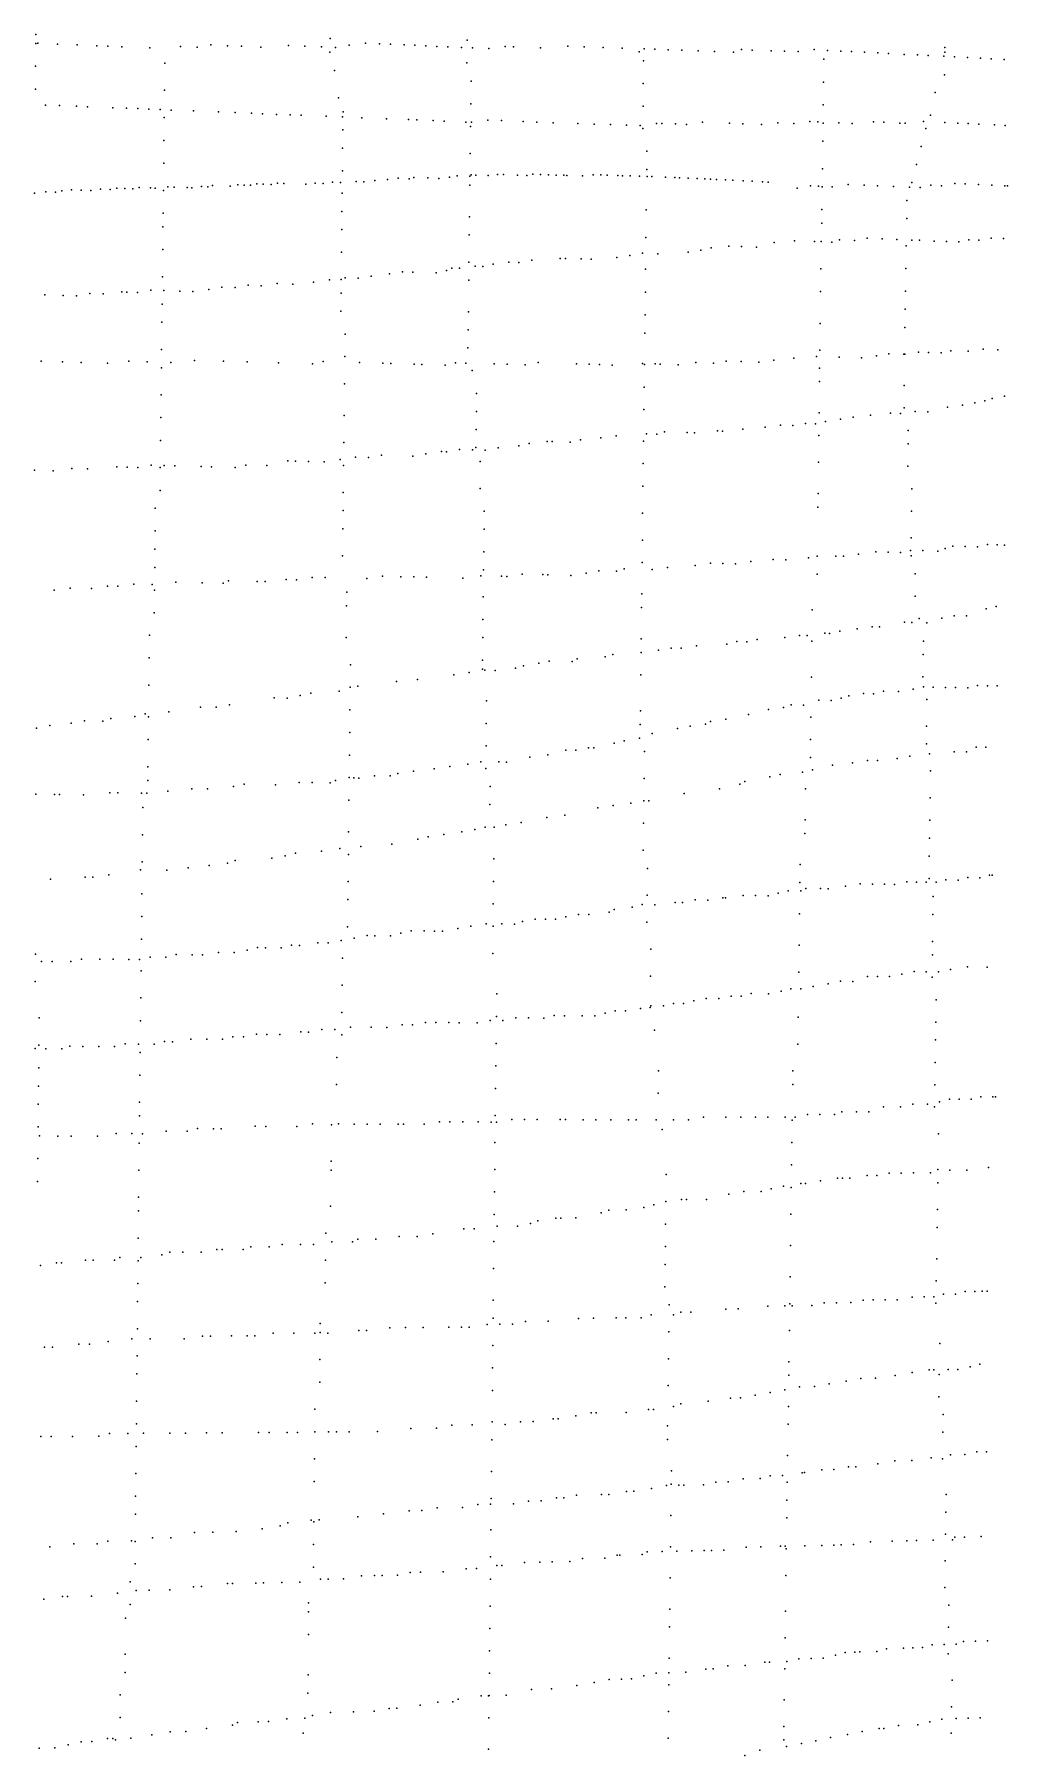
# Model space of a CAD drawing. Header units: metres. Extents: x 694845 to 695018, y 7627495 to 7627806.
# Drawn here: x 694932.9 to 695018.2, y 7627650.8 to 7627801.6 of the extents above; entities that cross this region are included whole.
import ezdxf

# ---------------------------------------------------------------- set-up
doc = ezdxf.new("R2010")
doc.units = ezdxf.units.M

msp = doc.modelspace()

# ---------------------------------------------------------------- linework, layer by layer
at = {"layer": 'Pontos'}
for p in [(694933.02, 7627801.64, 411), (694958.81, 7627801.27, 410), (694933.01, 7627800.84, 411), (694933.19, 7627800.86, 411), (694934.91, 7627800.79, 411), (694936.63, 7627800.72, 410), (694938.35, 7627800.65, 410), (694939.32, 7627800.6, 410), (694940.55, 7627800.55, 410), (694942.99, 7627800.45, 410), (694945.68, 7627800.58, 409), (694947.14, 7627800.52, 409), (694948.36, 7627800.71, 409), (694949.81, 7627800.65, 409), (694951.03, 7627800.6, 409), (694952.72, 7627800.52, 410), (694955.15, 7627800.66, 410), (694956.6, 7627800.6, 410), (694958.05, 7627800.54, 410), (694958.79, 7627800.08, 410), (694959.26, 7627800.49, 410), (694960.47, 7627800.68, 410), (694961.91, 7627800.86, 411), (694963.12, 7627800.81, 411), (694964.08, 7627800.77, 411), (694965.28, 7627800.72, 411), (694966.24, 7627800.68, 411), (694967.2, 7627800.63, 411), (694968.16, 7627800.59, 411), (694969.12, 7627800.55, 411), (694970.32, 7627800.5, 411), (694970.8, 7627801.12, 411), (694971.27, 7627800.46, 412), (694972.71, 7627800.4, 412), (694974.14, 7627800.58, 412), (694974.86, 7627800.55, 412), (694977.24, 7627800.45, 412), (694979.63, 7627800.6, 413), (694981.07, 7627800.55, 413), (694982.73, 7627800.49, 414), (694984.4, 7627800.43, 414), (694985.89, 7627800.11, 415), (694986.31, 7627800.37, 415), (694987.26, 7627800.33, 415), (694988.44, 7627800.29, 415), (694989.63, 7627800.25, 415), (694991.06, 7627800.2, 416), (694992.48, 7627800.15, 416), (694994.14, 7627800.09, 417), (694994.85, 7627800.31, 417), (694995.8, 7627800.27, 417), (694997.45, 7627800.21, 417), (694998.63, 7627800.17, 418), (694999.81, 7627800.13, 418), (695001.22, 7627800.3, 418), (695002.38, 7627800.24, 419), (695003.55, 7627800.18, 419), (695004.48, 7627800.13, 419), (695005.64, 7627800.07, 419), (695006.8, 7627800.01, 420), (695007.73, 7627799.97, 420), (695009.12, 7627799.89, 420), (695010.27, 7627799.84, 420), (695011.2, 7627799.79, 420), (695012.58, 7627799.72, 421), (695012.68, 7627800.49, 421), (695012.68, 7627800.09, 421), (694932.99, 7627798.84, 411), (694944.31, 7627799.13, 409), (694959.18, 7627798.47, 410), (694970.78, 7627799.14, 412), (694986.27, 7627799.31, 415), (695002.08, 7627799.47, 419), (695013.51, 7627799.67, 421), (695014.66, 7627799.61, 421), (695015.81, 7627799.55, 421), (695016.73, 7627799.5, 422), (695017.88, 7627799.44, 422), (694932.97, 7627796.84, 411), (694944.29, 7627796.74, 410), (694971.16, 7627797.54, 412), (694986.25, 7627797.33, 415), (695002.05, 7627797.46, 419), (695012.65, 7627798.09, 421), (694933.87, 7627795.45, 411), (694935.09, 7627795.4, 411), (694936.57, 7627795.34, 411), (694937.55, 7627795.3, 411), (694939.75, 7627795.21, 410), (694959.55, 7627796.07, 411), (694971.13, 7627795.55, 412), (694986.23, 7627795.35, 415), (695002.02, 7627795.46, 419), (695011.84, 7627796.54, 421), (694940.97, 7627795.16, 410), (694941.95, 7627795.13, 410), (694942.93, 7627795.09, 410), (694943.9, 7627795.05, 410), (694944.26, 7627794.35, 410), (694944.88, 7627795.01, 410), (694946.82, 7627794.93, 409), (694949.01, 7627794.84, 410), (694950.47, 7627794.78, 410), (694951.92, 7627794.72, 410), (694952.89, 7627794.68, 410), (694954.11, 7627794.63, 410), (694955.31, 7627794.59, 410), (694956.28, 7627794.55, 410), (694958.46, 7627794.46, 411), (694959.9, 7627794.4, 411), (694959.94, 7627794.86, 411), (694961.59, 7627794.33, 411), (694963.75, 7627794.24, 411), (694965.68, 7627794.17, 411), (694966.4, 7627794.14, 411), (694967.84, 7627794.08, 412), (694968.79, 7627794.04, 412), (694970.71, 7627793.96, 412), (694971.19, 7627793.94, 412), (694972.62, 7627794.13, 412), (694973.82, 7627794.08, 412), (694975.73, 7627794, 413), (694976.92, 7627793.95, 413), (694978.35, 7627793.9, 413), (694980.5, 7627793.83, 414), (694981.93, 7627793.78, 414), (694983.36, 7627793.74, 415), (694984.78, 7627793.69, 415), (694987.4, 7627793.84, 416), (694987.88, 7627793.83, 416), (694989.07, 7627793.79, 416), (694990.02, 7627793.75, 416), (694991.44, 7627793.95, 417), (694993.81, 7627793.87, 417), (694994.98, 7627793.81, 418), (694996.62, 7627793.73, 418), (694998.03, 7627793.9, 418), (694999.43, 7627793.84, 419), (695000.83, 7627794.01, 419), (695001.53, 7627793.98, 419), (695002, 7627793.86, 419), (695003.39, 7627793.89, 420), (695004.55, 7627793.83, 420), (695006.41, 7627793.98, 420), (695007.34, 7627793.94, 421), (695008.73, 7627793.87, 421), (695009.19, 7627793.85, 421), (695010.81, 7627794.01, 421), (695011.42, 7627794.57, 421), (695012.66, 7627793.92, 422), (695013.81, 7627793.86, 422), (695014.73, 7627793.82, 422), (695015.65, 7627793.77, 422), (695017.03, 7627793.71, 423), (694944.24, 7627792.35, 410), (694959.92, 7627793.27, 411), (694971.11, 7627793.57, 412), (694985.97, 7627793.65, 415), (694986.2, 7627793.38, 415), (695001.98, 7627792.27, 420), (695011.01, 7627793.39, 421), (695017.95, 7627793.66, 423), (694959.9, 7627791.68, 411), (694971.08, 7627791.19, 412), (694986.57, 7627791.39, 416), (695010.59, 7627791.82, 422), (694944.22, 7627790.36, 410), (694959.88, 7627789.69, 411), (694969.95, 7627789.24, 412), (694971.06, 7627789.21, 412), (694971.17, 7627789.33, 412), (694971.58, 7627789.31, 412), (694972.66, 7627789.27, 412), (694973.47, 7627789.37, 413), (694974.01, 7627789.35, 413), (694975.23, 7627789.3, 413), (694976.03, 7627789.27, 413), (694976.58, 7627789.39, 413), (694977.25, 7627789.36, 413), (694977.93, 7627789.34, 413), (694978.61, 7627789.31, 414), (694979.28, 7627789.29, 414), (694979.56, 7627789.28, 414), (694980.91, 7627789.23, 414), (694981.86, 7627789.34, 415), (694982.54, 7627789.32, 415), (694983.08, 7627789.3, 415), (694984.02, 7627789.27, 415), (694984.43, 7627789.25, 415), (694985.11, 7627789.23, 415), (694985.91, 7627789.2, 416), (694986.56, 7627789.81, 416), (694986.59, 7627789.18, 416), (694986.99, 7627789.17, 416), (695001.94, 7627789.87, 420), (695010.18, 7627790.24, 422), (694932.89, 7627787.73, 412), (694933.88, 7627787.84, 411), (694934.73, 7627787.8, 411), (694935.3, 7627787.92, 411), (694936.15, 7627788.03, 411), (694937, 7627788, 411), (694937.84, 7627787.97, 411), (694938.69, 7627788.08, 411), (694939.53, 7627788.04, 411), (694940.1, 7627788.17, 411), (694940.8, 7627788.14, 411), (694941.5, 7627788.11, 410), (694942.07, 7627788.23, 410), (694943.05, 7627788.19, 410), (694943.47, 7627788.17, 410), (694944.19, 7627787.97, 410), (694944.59, 7627788.27, 410), (694945.15, 7627788.25, 410), (694946.27, 7627788.21, 410), (694946.68, 7627788.19, 410), (694947.52, 7627788.3, 410), (694948.08, 7627788.28, 410), (694948.5, 7627788.4, 410), (694950.03, 7627788.34, 410), (694950.72, 7627788.46, 410), (694951.28, 7627788.43, 410), (694951.83, 7627788.41, 410), (694952.39, 7627788.53, 410), (694952.94, 7627788.51, 410), (694953.64, 7627788.48, 411), (694954.19, 7627788.6, 411), (694954.74, 7627788.58, 411), (694956.67, 7627788.5, 411), (694957.5, 7627788.61, 411), (694958.19, 7627788.58, 411), (694959.02, 7627788.69, 411), (694959.7, 7627788.66, 411), (694959.86, 7627787.71, 411), (694961.08, 7627788.75, 411), (694961.76, 7627788.72, 411), (694962.72, 7627788.83, 411), (694963.82, 7627788.92, 412), (694964.78, 7627789.03, 412), (694965.73, 7627788.99, 412), (694966.14, 7627789.11, 412), (694967.37, 7627789.06, 412), (694968.32, 7627789.02, 412), (694969.27, 7627789.12, 412), (694971.05, 7627788.42, 412), (694988.2, 7627789.13, 416), (694989.01, 7627789.1, 417), (694989.41, 7627789.08, 417), (694990.19, 7627789.04, 417), (694990.97, 7627789, 417), (694991.63, 7627788.97, 417), (694992.15, 7627788.94, 417), (694992.67, 7627788.92, 418), (694993.45, 7627788.88, 418), (694994.1, 7627788.85, 418), (694995, 7627788.8, 418), (694995.78, 7627788.77, 418), (694996.69, 7627788.72, 419), (694997.2, 7627788.7, 419), (694999.73, 7627788.17, 420), (695000.91, 7627788.37, 420), (695001.61, 7627788.34, 420), (695001.92, 7627788.27, 420), (695002.79, 7627788.29, 421), (695004.2, 7627788.47, 421), (695005.6, 7627788.42, 421), (695006.77, 7627788.37, 421), (695008.17, 7627788.31, 422), (695009.57, 7627788.25, 422), (695009.77, 7627788.67, 422), (695010.5, 7627788.21, 422), (695011.44, 7627788.41, 422), (695012.37, 7627788.37, 422), (695013.54, 7627788.57, 423), (695014.47, 7627788.53, 423), (695015.63, 7627788.48, 423), (695016.78, 7627788.43, 423), (695017.94, 7627788.38, 424), (695018.17, 7627788.37, 424), (694986.51, 7627786.25, 416), (695001.89, 7627786.28, 421), (695009.35, 7627787.09, 422), (694944.15, 7627784.78, 410), (694944.17, 7627785.98, 410), (694959.84, 7627786.12, 411), (694971.02, 7627785.65, 413), (695001.88, 7627785.08, 421), (695009.33, 7627785.5, 422), (694959.82, 7627784.53, 411), (694971, 7627784.06, 413), (694986.48, 7627783.85, 416), (694997.72, 7627783.4, 420), (694999.49, 7627783.56, 420), (695001.25, 7627783.49, 421), (695001.85, 7627783.48, 421), (695002.78, 7627783.43, 421), (695003.45, 7627783.63, 421), (695004.76, 7627783.58, 422), (695005.86, 7627783.77, 422), (695007.17, 7627783.71, 422), (695008.48, 7627783.66, 422), (695009.29, 7627783.11, 423), (695009.78, 7627783.61, 423), (695010.44, 7627783.59, 423), (695011.74, 7627783.53, 423), (695012.83, 7627783.49, 423), (695013.91, 7627783.45, 424), (695014.79, 7627783.64, 424), (695015.65, 7627783.61, 424), (695016.74, 7627783.79, 424), (695017.82, 7627783.75, 424), (694944.13, 7627782.79, 410), (694959.8, 7627782.54, 412), (694970.97, 7627781.69, 413), (694974.45, 7627781.69, 413), (694975.35, 7627781.66, 413), (694976.48, 7627781.85, 414), (694978.97, 7627782.01, 414), (694979.43, 7627782, 414), (694980.79, 7627781.96, 415), (694981.69, 7627781.93, 415), (694983.94, 7627782.09, 416), (694985.06, 7627782.27, 416), (694986.18, 7627782.46, 416), (694987.51, 7627782.41, 417), (694990.18, 7627782.54, 418), (694991.29, 7627782.73, 418), (694992.19, 7627782.92, 418), (694993.74, 7627783.09, 419), (694994.84, 7627783.05, 419), (694996.17, 7627783, 419), (694944.11, 7627780.4, 411), (694958.74, 7627780.12, 412), (694959.77, 7627780.16, 412), (694960.11, 7627780.31, 412), (694961.25, 7627780.27, 412), (694962.4, 7627780.46, 412), (694964, 7627780.64, 412), (694965.14, 7627780.84, 412), (694966.05, 7627780.81, 412), (694968.09, 7627780.74, 413), (694969, 7627780.94, 413), (694969.46, 7627781.16, 413), (694970.14, 7627781.14, 413), (694970.95, 7627780.1, 413), (694971.5, 7627781.32, 413), (694972.18, 7627781.3, 413), (694973.09, 7627781.5, 413), (694986.45, 7627781.05, 417), (695001.82, 7627781.09, 421), (695009.26, 7627781.12, 423), (694933.8, 7627778.81, 412), (694935.42, 7627778.76, 412), (694936.59, 7627778.72, 412), (694937.75, 7627778.92, 411), (694938.91, 7627778.89, 411), (694940.54, 7627779.07, 411), (694941, 7627779.05, 411), (694941.93, 7627779.02, 411), (694943.09, 7627779.22, 411), (694944.24, 7627779.18, 411), (694945.63, 7627779.14, 410), (694946.78, 7627779.11, 410), (694948.17, 7627779.29, 411), (694949.32, 7627779.49, 411), (694950.47, 7627779.45, 411), (694951.62, 7627779.65, 411), (694952.77, 7627779.61, 411), (694954.15, 7627779.8, 411), (694955.53, 7627779.76, 411), (694957.36, 7627779.93, 411), (694959.76, 7627778.97, 412), (694986.43, 7627779.04, 417), (695001.79, 7627779.1, 422), (695009.23, 7627779.14, 423), (694944.08, 7627778.01, 411), (694959.74, 7627777.38, 412), (694970.92, 7627777.33, 413), (695009.21, 7627777.55, 424), (694944.06, 7627776.41, 411), (694970.9, 7627775.75, 413), (694986.4, 7627777.05, 417), (695001.75, 7627776.31, 422), (695009.18, 7627775.96, 424), (694960.12, 7627775.38, 412), (694970.88, 7627774.16, 413), (694986.38, 7627775.46, 417), (694933.49, 7627772.99, 412), (694935.35, 7627772.93, 412), (694936.98, 7627772.89, 412), (694939.3, 7627772.82, 412), (694941.15, 7627773, 411), (694942.77, 7627772.95, 411), (694944.04, 7627774.02, 411), (694944.85, 7627772.89, 411), (694946.93, 7627773.06, 411), (694949.47, 7627772.99, 411), (694951.53, 7627772.93, 411), (694954.29, 7627772.85, 412), (694957.27, 7627772.76, 412), (694958.18, 7627772.97, 412), (694960.09, 7627773.4, 412), (694961.38, 7627772.88, 412), (694963.43, 7627772.82, 413), (694964.11, 7627772.8, 413), (694966.16, 7627772.74, 413), (694966.84, 7627772.72, 413), (694968.88, 7627772.66, 413), (694969.79, 7627772.86, 413), (694970.7, 7627772.83, 413), (694973.19, 7627772.76, 414), (694974.32, 7627772.73, 414), (694975.9, 7627772.68, 414), (694977.03, 7627772.88, 414), (694980.39, 7627772.77, 416), (694981.5, 7627772.73, 416), (694982.4, 7627772.7, 416), (694983.51, 7627772.66, 417), (694986.19, 7627772.8, 418), (694986.35, 7627772.7, 418), (694987.3, 7627772.76, 418), (694987.74, 7627772.75, 418), (694989.29, 7627772.69, 419), (694990.85, 7627772.87, 419), (694992.39, 7627772.82, 420), (694993.5, 7627773.01, 420), (694994.83, 7627772.96, 420), (694996.37, 7627772.91, 421), (694997.69, 7627773.09, 421), (694999.45, 7627773.26, 422), (695001.43, 7627773.42, 422), (695001.72, 7627773.96, 422), (695003.4, 7627773.35, 423), (695005.36, 7627773.28, 424), (695006.68, 7627773.47, 424), (695007.77, 7627773.65, 424), (695009.08, 7627773.61, 424), (695009.16, 7627773.61, 424), (695010.38, 7627773.79, 424), (695011.25, 7627773.76, 425), (695012.34, 7627773.72, 425), (695013.21, 7627773.92, 425), (695014.72, 7627773.87, 425), (695016.02, 7627774.05, 425), (695017.32, 7627774, 426), (694944.02, 7627772.43, 411), (694971.26, 7627772.17, 413), (695001.69, 7627771.21, 423), (695001.7, 7627772.38, 423), (694943.99, 7627770.04, 411), (694960.07, 7627771.01, 412), (694971.63, 7627770.17, 414), (694986.33, 7627770.73, 418), (695009.12, 7627770.87, 425), (695016.17, 7627769.53, 426), (695016.82, 7627769.74, 426), (695017.9, 7627769.93, 426), (694943.97, 7627768.05, 411), (694960.04, 7627768.24, 412), (694971.62, 7627768.59, 414), (694986.3, 7627768.76, 418), (695001.66, 7627768.46, 423), (695004.63, 7627768.1, 424), (695006.16, 7627768.28, 424), (695007.91, 7627768.45, 425), (695008.78, 7627768.42, 425), (695009.1, 7627768.91, 425), (695010.08, 7627768.6, 425), (695011.17, 7627768.57, 425), (695012.91, 7627768.96, 426), (695014.21, 7627769.15, 426), (695015.3, 7627769.34, 426), (694971.6, 7627767.01, 414), (694986.54, 7627766.62, 418), (694987.43, 7627766.59, 418), (694988.1, 7627766.8, 418), (694990.09, 7627766.74, 419), (694990.75, 7627766.72, 419), (694992.75, 7627766.88, 420), (694993.19, 7627766.87, 420), (694994.96, 7627767.04, 421), (694996.94, 7627767.21, 422), (694998.26, 7627767.39, 422), (694999.36, 7627767.36, 422), (695000.46, 7627767.55, 423), (695001.34, 7627767.52, 423), (695002.22, 7627767.72, 423), (695003.53, 7627767.91, 424), (695009.46, 7627766.93, 425), (694943.95, 7627766.06, 411), (694960.01, 7627765.86, 413), (694968.55, 7627765.07, 413), (694969, 7627765.06, 413), (694970.14, 7627765.26, 414), (694971.27, 7627765.23, 414), (694971.58, 7627765.42, 414), (694972.4, 7627765.2, 414), (694973.54, 7627765.4, 414), (694975.35, 7627765.58, 414), (694976.25, 7627765.79, 414), (694977.83, 7627765.97, 415), (694978.27, 7627765.96, 415), (694979.84, 7627765.91, 416), (694980.74, 7627766.11, 416), (694982.53, 7627766.29, 417), (694983.87, 7627766.47, 417), (694986.27, 7627766, 418), (695001.63, 7627766.49, 423), (695009.45, 7627765.75, 425), (694936.16, 7627763.59, 412), (694937.55, 7627763.56, 412), (694940.11, 7627763.73, 412), (694941.03, 7627763.7, 412), (694941.96, 7627763.68, 411), (694943.12, 7627763.88, 411), (694943.92, 7627763.67, 411), (694944.27, 7627763.85, 411), (694945.2, 7627763.83, 411), (694947.5, 7627763.77, 411), (694948.42, 7627763.75, 411), (694950.49, 7627763.69, 412), (694951.41, 7627763.9, 412), (694953.25, 7627763.85, 412), (694955.09, 7627764.27, 412), (694955.78, 7627764.25, 412), (694956.92, 7627764.22, 412), (694958.29, 7627764.19, 412), (694959.67, 7627764.38, 412), (694959.99, 7627763.87, 413), (694961.04, 7627764.58, 413), (694962.18, 7627764.55, 413), (694963.32, 7627764.75, 413), (694966.05, 7627764.68, 413), (694967.19, 7627764.88, 413), (694971.96, 7627764.22, 414), (694986.25, 7627764.02, 418), (695001.6, 7627764.14, 423), (695009.42, 7627763.8, 425), (694932.9, 7627763.44, 412), (694934.53, 7627763.4, 412), (694986.22, 7627762.05, 418), (694943.9, 7627761.68, 411), (694959.96, 7627761.49, 413), (694971.94, 7627761.85, 414), (695001.57, 7627761.39, 423), (695009.79, 7627761.82, 425), (694943.48, 7627760.11, 411), (694959.94, 7627759.91, 413), (694972.31, 7627759.85, 414), (694986.19, 7627759.69, 418), (695001.55, 7627760.21, 423), (695009.76, 7627759.86, 425), (694943.46, 7627758.12, 411), (694959.92, 7627758.32, 413), (694972.29, 7627758.27, 414), (695009.73, 7627757.51, 424), (694943.44, 7627756.52, 412), (694972.27, 7627756.3, 414), (694986.17, 7627757.32, 418), (695005.1, 7627756.09, 423), (695006.62, 7627756.28, 424), (695007.71, 7627756.25, 424), (695008.8, 7627756.22, 424), (695009.67, 7627756.42, 424), (695010.76, 7627756.4, 425), (695012.06, 7627756.36, 425), (695012.71, 7627756.57, 425), (695013.37, 7627756.78, 425), (695014.45, 7627756.75, 425), (695015.53, 7627756.72, 425), (695016.4, 7627756.92, 426), (695017.26, 7627756.9, 426), (695017.9, 7627756.88, 426), (694943.43, 7627754.93, 412), (694959.9, 7627755.94, 413), (694972.25, 7627754.71, 414), (694982.35, 7627754.63, 416), (694983.91, 7627754.59, 417), (694984.58, 7627754.8, 417), (694986.14, 7627755.35, 418), (694987.03, 7627754.74, 418), (694988.36, 7627754.93, 418), (694990.8, 7627755.1, 419), (694992.13, 7627755.29, 419), (694993.23, 7627755.26, 420), (694994.34, 7627755.24, 420), (694995.66, 7627755.43, 421), (694997.64, 7627755.61, 421), (694998.74, 7627755.58, 422), (695000.72, 7627755.75, 422), (695001.5, 7627755.9, 422), (695003.13, 7627755.92, 423), (695003.78, 7627755.9, 423), (695009.71, 7627755.95, 424), (694936.03, 7627753.12, 412), (694937.88, 7627753.08, 412), (694939.28, 7627753.29, 412), (694940.2, 7627753.27, 412), (694941.6, 7627753.47, 412), (694943.21, 7627753.43, 412), (694943.4, 7627752.94, 412), (694945.29, 7627753.62, 412), (694947.6, 7627753.57, 412), (694949.44, 7627753.53, 412), (694949.9, 7627753.75, 412), (694952.42, 7627753.7, 412), (694953.11, 7627753.68, 412), (694954.95, 7627753.87, 412), (694955.86, 7627753.85, 412), (694957.24, 7627754.05, 412), (694958.38, 7627754.03, 413), (694962.03, 7627753.95, 413), (694963.4, 7627754.15, 413), (694964.99, 7627754.11, 413), (694966.13, 7627754.09, 413), (694967.26, 7627754.06, 413), (694970.43, 7627753.99, 414), (694972.02, 7627754.19, 414), (694973.83, 7627754.15, 414), (694974.28, 7627754.14, 414), (694975.63, 7627754.33, 414), (694977.43, 7627754.29, 415), (694977.88, 7627754.28, 415), (694979.89, 7627754.23, 416), (694981.24, 7627754.43, 416), (695001.48, 7627754.33, 422), (695010.08, 7627754.36, 424), (694934.63, 7627752.92, 412), (694960.25, 7627751.57, 413), (694960.26, 7627752.76, 413), (694972.22, 7627752.34, 414), (694986.11, 7627752.6, 417), (695010.06, 7627752.41, 424), (695017.17, 7627751.51, 425), (694943.38, 7627750.95, 412), (694972.2, 7627750.36, 414), (694986.09, 7627751.41, 417), (695001.05, 7627751.2, 422), (695009.14, 7627750.12, 424), (695009.79, 7627750.11, 424), (695010.42, 7627750.44, 424), (695011.09, 7627750.07, 424), (695012.4, 7627750.49, 425), (695013.48, 7627750.69, 425), (695014.57, 7627750.67, 425), (695016.3, 7627751.3, 425), (694942.96, 7627748.98, 412), (694960.22, 7627748.79, 413), (694972.18, 7627748.78, 414), (694986.06, 7627748.66, 417), (694994.45, 7627748.42, 420), (694996.22, 7627748.61, 420), (694998.64, 7627748.78, 421), (694999.95, 7627748.97, 422), (695000.61, 7627748.96, 422), (695001.02, 7627748.46, 422), (695002.15, 7627749.15, 422), (695002.58, 7627749.14, 422), (695003.46, 7627749.35, 423), (695004.99, 7627749.54, 423), (695006.3, 7627749.73, 423), (695006.96, 7627749.72, 423), (695010.79, 7627748.46, 424), (694942.94, 7627746.99, 412), (694982.91, 7627747.08, 416), (694983.58, 7627747.29, 417), (694986.05, 7627747.48, 417), (694987.59, 7627747.66, 418), (694988.7, 7627747.86, 418), (694989.58, 7627747.84, 418), (694990.91, 7627748.04, 419), (694993.57, 7627748.21, 420), (694995.33, 7627748.4, 420), (695010.77, 7627747.29, 424), (694960.59, 7627746.4, 413), (694969.63, 7627745.51, 414), (694970.99, 7627745.72, 414), (694972.15, 7627746.02, 414), (694972.16, 7627746.81, 414), (694972.35, 7627745.92, 414), (694973.26, 7627745.9, 414), (694975.06, 7627746.1, 414), (694975.74, 7627746.31, 414), (694977.1, 7627746.52, 415), (694978, 7627746.72, 415), (694980.01, 7627746.68, 416), (694980.46, 7627746.9, 416), (694986.02, 7627745.51, 417), (694942.91, 7627744.6, 412), (694957.1, 7627743.91, 413), (694959.61, 7627744.09, 413), (694960.57, 7627744.42, 413), (694961.22, 7627744.52, 413), (694964.63, 7627744.92, 413), (694966.45, 7627745.11, 413), (695000.98, 7627745.32, 422), (695007.3, 7627744.07, 423), (695008.61, 7627744.04, 423), (695009.91, 7627744.24, 424), (695010.75, 7627745.33, 424), (695010.79, 7627744.45, 424), (695011.65, 7627744.43, 424), (695012.73, 7627744.41, 424), (695013.6, 7627744.39, 424), (695014.68, 7627744.37, 425), (695015.55, 7627744.58, 425), (695016.41, 7627744.56, 425), (695017.27, 7627744.54, 425), (694947.45, 7627742.69, 412), (694948.83, 7627742.67, 412), (694949.98, 7627742.88, 412), (694953.89, 7627743.5, 412), (694955.04, 7627743.48, 413), (694956.18, 7627743.69, 413), (694960.54, 7627742.44, 413), (694972.51, 7627743.24, 414), (694997.22, 7627742.46, 420), (694998.54, 7627742.66, 421), (694999.2, 7627742.88, 421), (695000.3, 7627742.85, 421), (695001.62, 7627743.28, 422), (695002.71, 7627743.26, 422), (695003.59, 7627743.47, 422), (695004.25, 7627743.68, 423), (695005.56, 7627743.88, 423), (695006.43, 7627743.86, 423), (695011.11, 7627743.36, 424), (694934.25, 7627741.07, 411), (694936.11, 7627741.27, 411), (694937.27, 7627741.48, 411), (694938.89, 7627741.45, 412), (694939.59, 7627741.67, 412), (694941.68, 7627741.87, 412), (694942.6, 7627742.08, 412), (694942.88, 7627741.82, 412), (694944.68, 7627742.28, 412), (694972.49, 7627741.26, 414), (694985.97, 7627741.17, 417), (694985.99, 7627742.36, 417), (694990.37, 7627741, 418), (694991.7, 7627741.2, 419), (694992.14, 7627741.42, 419), (694993.47, 7627741.63, 419), (694995.46, 7627742.04, 420), (695000.93, 7627741.79, 421), (695011.08, 7627741.02, 424), (694933.08, 7627740.85, 411), (694942.86, 7627739.83, 412), (694960.52, 7627740.46, 413), (694983.69, 7627739.53, 417), (694984.58, 7627739.74, 417), (694985.92, 7627739.95, 417), (694987.04, 7627740.38, 417), (694989.26, 7627740.8, 418), (695000.91, 7627739.83, 421), (695011.06, 7627739.45, 424), (694960.5, 7627738.48, 413), (694972.01, 7627737.9, 414), (694972.47, 7627739.29, 414), (694973.59, 7627737.88, 414), (694974.27, 7627737.87, 414), (694976.3, 7627738.29, 414), (694977.88, 7627738.49, 415), (694979.45, 7627738.92, 415), (694980.34, 7627738.91, 416), (694981.46, 7627739.11, 416), (694981.9, 7627739.11, 416), (694986.34, 7627738.8, 417), (695000.89, 7627738.26, 421), (695005.9, 7627738, 422), (695006.77, 7627737.99, 423), (695008.51, 7627738.18, 423), (695009.6, 7627738.39, 423), (695011.34, 7627738.58, 424), (695013.5, 7627738.77, 424), (695014.57, 7627738.75, 424), (695015.43, 7627739.18, 425), (695016.28, 7627739.16, 425), (694942.83, 7627737.44, 412), (694960.48, 7627736.5, 413), (694960.88, 7627736.47, 413), (694961.33, 7627736.46, 413), (694962.7, 7627736.67, 413), (694964.07, 7627736.65, 414), (694964.75, 7627736.87, 414), (694966.11, 7627737.08, 414), (694967.93, 7627737.28, 414), (694969.29, 7627737.49, 414), (694970.88, 7627737.69, 414), (694972.45, 7627737.31, 414), (694986.31, 7627736.44, 417), (694997.35, 7627736.57, 420), (694998.23, 7627736.78, 420), (695000.21, 7627736.97, 421), (695001.09, 7627737.18, 421), (695002.84, 7627737.6, 422), (695004.59, 7627737.8, 422), (695011.42, 7627737.09, 424), (694933.01, 7627735.04, 412), (694934.64, 7627735.02, 412), (694935.1, 7627735.01, 412), (694937.19, 7627734.98, 412), (694939.51, 7627735.18, 412), (694940.2, 7627735.17, 412), (694942.28, 7627735.14, 413), (694942.74, 7627735.13, 413), (694942.82, 7627736.25, 412), (694944.59, 7627735.33, 413), (694946.67, 7627735.53, 413), (694948.05, 7627735.51, 413), (694950.35, 7627735.71, 413), (694951.27, 7627735.93, 413), (694954.02, 7627735.88, 413), (694956.08, 7627736.08, 413), (694957.22, 7627736.07, 413), (694958.82, 7627736.04, 413), (694959.28, 7627736.26, 413), (694972.82, 7627735.72, 414), (694989.84, 7627735.1, 418), (694992.93, 7627735.51, 419), (694994.7, 7627735.93, 419), (694995.15, 7627736.15, 420), (695000.46, 7627735.53, 421), (694942.39, 7627733.88, 413), (694960.45, 7627734.52, 414), (694972.81, 7627734.14, 414), (694982.27, 7627733.85, 416), (694983.61, 7627734.06, 417), (694985.17, 7627734.26, 417), (694986.29, 7627734.47, 417), (694986.73, 7627734.47, 417), (695011.39, 7627734.73, 423), (694971.48, 7627731.95, 414), (694972.38, 7627732.17, 414), (694973.18, 7627732.15, 414), (694974.19, 7627732.37, 414), (694975.55, 7627732.58, 415), (694977.8, 7627733.01, 415), (694979.36, 7627733.21, 416), (694986.26, 7627732.5, 417), (695000.43, 7627732.79, 421), (695011.36, 7627732.76, 423), (694942.36, 7627731.49, 413), (694960.42, 7627731.75, 414), (694961.48, 7627730.48, 414), (694964.21, 7627730.68, 414), (694966.48, 7627731.1, 414), (694967.39, 7627731.32, 414), (694968.76, 7627731.53, 414), (694970.34, 7627731.74, 414), (695000.41, 7627731.61, 421), (695011.34, 7627731.19, 423), (694942.34, 7627729.11, 414), (694948.19, 7627728.81, 414), (694949.8, 7627729.02, 414), (694950.49, 7627729.24, 414), (694953.7, 7627729.43, 414), (694954.85, 7627729.65, 414), (694955.77, 7627729.87, 414), (694958.05, 7627730.07, 414), (694959.65, 7627730.28, 414), (694960.4, 7627729.77, 414), (694973.15, 7627729.39, 415), (694986.23, 7627730.14, 417), (694999.99, 7627728.88, 420), (695011.31, 7627729.62, 423), (694934.31, 7627727.59, 413), (694937.33, 7627727.79, 414), (694938.02, 7627727.78, 414), (694939.42, 7627727.99, 414), (694942.19, 7627728.42, 414), (694944.5, 7627728.39, 414), (694946.35, 7627728.6, 414), (694960.37, 7627727.39, 415), (694973.12, 7627727.41, 415), (694986.61, 7627728.55, 417), (694999.97, 7627727.31, 420), (695009.34, 7627727.36, 422), (695010.19, 7627727.35, 422), (695011.05, 7627727.34, 423), (695011.29, 7627727.65, 423), (695011.9, 7627727.33, 423), (695012.76, 7627727.54, 423), (695013.83, 7627727.53, 423), (695014.68, 7627727.74, 423), (695015.75, 7627727.73, 424), (695016.6, 7627727.94, 424), (695016.81, 7627727.94, 424), (694942.31, 7627726.33, 414), (694960.35, 7627725.81, 415), (694986.58, 7627726.19, 417), (694993.23, 7627725.97, 419), (694993.45, 7627725.97, 419), (694994.99, 7627726.18, 419), (694996.09, 7627726.17, 419), (694997.19, 7627726.15, 420), (694998.07, 7627726.37, 420), (694998.95, 7627726.59, 420), (695000.05, 7627726.57, 420), (695000.49, 7627726.79, 420), (695001.79, 7627726.78, 421), (695002.44, 7627726.77, 421), (695003.96, 7627726.98, 421), (695005.25, 7627727.19, 421), (695006.33, 7627727.17, 422), (695007.4, 7627727.16, 422), (695008.26, 7627727.15, 422), (695011.65, 7627726.07, 423), (694942.29, 7627724.34, 415), (694973.1, 7627725.44, 415), (694979.46, 7627724.31, 416), (694980.57, 7627724.52, 416), (694981.47, 7627724.51, 416), (694983.25, 7627724.72, 417), (694983.7, 7627724.95, 417), (694985.26, 7627725.16, 417), (694986.15, 7627725.37, 417), (694987.25, 7627725.36, 417), (694989.03, 7627725.57, 418), (694989.69, 7627725.56, 418), (694990.8, 7627725.78, 418), (694991.9, 7627725.76, 418), (694999.94, 7627724.57, 420), (695011.63, 7627724.5, 422), (694960.33, 7627723.43, 415), (694965.01, 7627722.86, 415), (694965.92, 7627723.08, 415), (694967.05, 7627723.07, 415), (694967.96, 7627723.06, 415), (694968.64, 7627723.05, 415), (694970, 7627723.27, 415), (694971.13, 7627723.48, 415), (694972.49, 7627723.7, 415), (694973.08, 7627723.47, 415), (694973.84, 7627723.68, 415), (694974.97, 7627723.67, 415), (694975.65, 7627723.89, 415), (694976.77, 7627724.11, 415), (694977.67, 7627724.1, 416), (694978.56, 7627724.09, 416), (694986.55, 7627723.83, 417), (694942.26, 7627722.35, 415), (694951.53, 7627721.39, 416), (694952.45, 7627721.61, 416), (694953.14, 7627721.6, 416), (694954.51, 7627721.59, 416), (694955.43, 7627721.81, 416), (694956.11, 7627721.8, 416), (694957.72, 7627722.02, 416), (694958.63, 7627722.01, 415), (694959.77, 7627722.23, 415), (694960.91, 7627722.44, 415), (694962.05, 7627722.66, 415), (694962.73, 7627722.65, 415), (694964.1, 7627722.64, 415), (694986.92, 7627721.46, 417), (694999.9, 7627721.81, 420), (695011.59, 7627722.14, 422), (694932.97, 7627721.02, 414), (694933.52, 7627720.4, 414), (694934.45, 7627720.39, 415), (694936.08, 7627720.38, 415), (694937.01, 7627720.6, 415), (694938.63, 7627720.59, 415), (694939.78, 7627720.58, 415), (694941.17, 7627720.56, 416), (694942.09, 7627720.55, 416), (694943.02, 7627720.78, 416), (694944.4, 7627720.76, 416), (694945.32, 7627720.99, 416), (694946.71, 7627720.97, 416), (694947.63, 7627720.96, 416), (694949.01, 7627721.18, 416), (694950.38, 7627721.17, 416), (694959.9, 7627720.67, 416), (694973.05, 7627721.1, 415), (695011.58, 7627720.97, 422), (695014.67, 7627719.91, 423), (695016.37, 7627719.9, 423), (694932.94, 7627718.63, 415), (694942.23, 7627719.57, 416), (694959.87, 7627718.3, 416), (694986.89, 7627719.1, 417), (694999.87, 7627719.44, 420), (695002.44, 7627718.43, 420), (695003.52, 7627718.65, 420), (695004.6, 7627718.64, 420), (695005.9, 7627719.08, 421), (695006.76, 7627719.07, 421), (695007.83, 7627719.07, 421), (695008.9, 7627719.28, 421), (695009.98, 7627719.5, 422), (695011.04, 7627719.49, 422), (695011.55, 7627719.01, 422), (695012.11, 7627719.48, 422), (695013.18, 7627719.7, 422), (694942.21, 7627717.19, 416), (694973.41, 7627717.54, 415), (694990.67, 7627716.93, 418), (694991.77, 7627717.15, 418), (694992.87, 7627717.14, 418), (694993.96, 7627717.36, 418), (694994.83, 7627717.35, 419), (694995.71, 7627717.57, 419), (694997.23, 7627717.56, 419), (694998.32, 7627717.78, 419), (694999.19, 7627718, 419), (695000.05, 7627718, 420), (695001.14, 7627718.21, 420), (695011.91, 7627717.03, 422), (694933.31, 7627715.44, 415), (694959.84, 7627715.93, 416), (694972.82, 7627715.23, 416), (694973.38, 7627715.57, 416), (694975.07, 7627715.44, 416), (694976.2, 7627715.44, 416), (694977.54, 7627715.43, 416), (694978.44, 7627715.65, 416), (694979.33, 7627715.64, 416), (694980.89, 7627715.63, 416), (694982, 7627715.62, 417), (694982.9, 7627715.85, 417), (694983.79, 7627716.07, 417), (694984.68, 7627716.06, 417), (694986.01, 7627716.28, 417), (694986.86, 7627716.35, 417), (694986.9, 7627716.5, 417), (694988.01, 7627716.49, 418), (694988.9, 7627716.71, 418), (694989.78, 7627716.71, 418), (694999.81, 7627715.51, 419), (694942.19, 7627715.2, 417), (694950.28, 7627713.79, 417), (694951.2, 7627713.78, 417), (694952.35, 7627714.01, 417), (694953.27, 7627714, 417), (694954.41, 7627713.99, 417), (694956.24, 7627714.21, 417), (694956.92, 7627714.2, 417), (694958.07, 7627714.43, 417), (694959.21, 7627714.42, 417), (694959.82, 7627713.95, 417), (694960.58, 7627714.64, 416), (694962.4, 7627714.62, 416), (694963.76, 7627714.61, 416), (694965.12, 7627714.83, 416), (694966.03, 7627714.83, 416), (694967.16, 7627715.05, 416), (694968.07, 7627715.04, 416), (694969.2, 7627715.03, 416), (694970.11, 7627715.02, 416), (694971.69, 7627715.01, 416), (694973.94, 7627715.22, 416), (694987.23, 7627714.37, 417), (695011.88, 7627715.07, 422), (694932.96, 7627712.75, 416), (694933.29, 7627713.05, 416), (694933.89, 7627712.74, 416), (694935.28, 7627712.74, 416), (694935.98, 7627712.96, 416), (694937.14, 7627712.95, 416), (694938.53, 7627712.95, 417), (694939.91, 7627712.94, 417), (694940.84, 7627713.16, 417), (694942, 7627713.15, 417), (694942.16, 7627712.42, 417), (694943.38, 7627713.14, 417), (694944.3, 7627713.37, 418), (694944.99, 7627713.36, 418), (694946.61, 7627713.58, 418), (694947.99, 7627713.58, 418), (694949.36, 7627713.57, 417), (694973.36, 7627713.2, 416), (694999.78, 7627713.15, 419), (695011.85, 7627713.51, 421), (694933.27, 7627711.06, 416), (694959.4, 7627711.98, 417), (694973.33, 7627711.23, 416), (694987.58, 7627710.81, 417), (694999.36, 7627710.8, 419), (695011.83, 7627711.55, 421), (694933.25, 7627709.47, 416), (694942.13, 7627710.44, 418), (694959.37, 7627709.61, 417), (694973.31, 7627709.25, 416), (694999.34, 7627709.62, 419), (695011.8, 7627709.59, 421), (694933.23, 7627707.88, 417), (694942.11, 7627708.06, 418), (694987.56, 7627708.84, 417), (695009.87, 7627707.87, 420), (695011.15, 7627707.87, 421), (695012.22, 7627708.09, 421), (695013.07, 7627708.32, 421), (695013.92, 7627708.32, 421), (695014.98, 7627708.32, 422), (695015.84, 7627708.54, 422), (695016.89, 7627708.54, 422), (695017.1, 7627708.54, 422), (694942.1, 7627706.87, 419), (694968.4, 7627706.34, 417), (694969.3, 7627706.34, 417), (694970.43, 7627706.33, 417), (694971.79, 7627706.33, 417), (694972.91, 7627706.32, 417), (694973.28, 7627706.89, 416), (694973.37, 7627706.32, 417), (694974.72, 7627706.54, 416), (694975.84, 7627706.54, 417), (694976.96, 7627706.53, 417), (694978.97, 7627706.53, 417), (694979.42, 7627706.53, 417), (694980.98, 7627706.52, 417), (694982.09, 7627706.52, 417), (694983.41, 7627706.52, 417), (694984.95, 7627706.52, 417), (694985.61, 7627706.52, 417), (694987.37, 7627706.52, 418), (694988.9, 7627706.52, 418), (694990.21, 7627706.52, 418), (694991.52, 7627706.75, 418), (694993.48, 7627706.75, 418), (694994.79, 7627706.75, 418), (694996.09, 7627706.75, 418), (694997.17, 7627706.75, 418), (694998.68, 7627706.75, 419), (694999.3, 7627706.48, 419), (694999.55, 7627706.75, 419), (695000.63, 7627706.98, 419), (695001.71, 7627706.98, 419), (695003, 7627706.98, 419), (695003.65, 7627707.2, 419), (695004.94, 7627707.2, 419), (695006.01, 7627707.2, 420), (695007.3, 7627707.65, 420), (695008.8, 7627707.65, 420), (695011.77, 7627707.64, 421), (694933.21, 7627705.89, 417), (694933.33, 7627705.1, 418), (694934.95, 7627705.09, 418), (694936.11, 7627705.09, 418), (694938.43, 7627705.08, 419), (694940.05, 7627705.3, 419), (694941.43, 7627705.3, 419), (694942.35, 7627705.29, 420), (694944.43, 7627705.52, 420), (694946.27, 7627705.51, 420), (694947.19, 7627705.74, 420), (694948.57, 7627705.73, 420), (694949.26, 7627705.73, 420), (694952.24, 7627705.95, 419), (694953.16, 7627705.94, 419), (694955.9, 7627705.93, 419), (694957.27, 7627706.16, 419), (694958.93, 7627706.06, 418), (694959.55, 7627706.15, 418), (694960.91, 7627706.14, 418), (694962.05, 7627706.14, 418), (694963.19, 7627706.13, 418), (694964.77, 7627706.13, 418), (694965.23, 7627706.12, 418), (694967.04, 7627706.12, 417), (694987.91, 7627705.67, 418), (695012.12, 7627705.28, 421), (694942.07, 7627704.48, 420), (694973.25, 7627704.52, 417), (694999.27, 7627704.52, 419), (694933.18, 7627703.11, 418), (694942.04, 7627702.1, 421), (694958.89, 7627702.1, 420), (694958.9, 7627702.89, 420), (694973.23, 7627702.16, 418), (694988.26, 7627701.72, 418), (694999.25, 7627702.56, 419), (695007.79, 7627701.85, 420), (695008.85, 7627701.85, 420), (695009.92, 7627701.86, 420), (695011.41, 7627701.86, 421), (695012.07, 7627702.15, 421), (695013.11, 7627702.09, 421), (695014.59, 7627702.09, 421), (695016.5, 7627702.32, 422), (694933.16, 7627701.12, 419), (694973.2, 7627700.19, 419), (694995.06, 7627700.23, 419), (694996.57, 7627700.24, 419), (694997.44, 7627700.47, 419), (694998.53, 7627700.7, 419), (694999.22, 7627700.59, 419), (695000.04, 7627700.93, 419), (695000.47, 7627700.93, 419), (695001.77, 7627701.16, 419), (695003.28, 7627701.39, 419), (695003.71, 7627701.39, 419), (695004.35, 7627701.39, 419), (695005.86, 7627701.62, 419), (695006.71, 7627701.62, 420), (695012.06, 7627700.98, 421), (694942.02, 7627699.72, 422), (694958.85, 7627698.94, 421), (694986.3, 7627698.84, 419), (694987.18, 7627699.07, 419), (694988.23, 7627699.36, 419), (694989.6, 7627699.53, 419), (694990.04, 7627699.54, 419), (694991.78, 7627699.54, 419), (694993.75, 7627700, 419), (694942.01, 7627698.53, 422), (694973.18, 7627698.21, 419), (694973.45, 7627697.19, 420), (694975.23, 7627697.2, 419), (694976.35, 7627697.43, 419), (694977.02, 7627697.66, 419), (694978.58, 7627697.9, 419), (694979.02, 7627697.9, 419), (694980.34, 7627697.91, 419), (694982.56, 7627698.37, 419), (694983.23, 7627698.6, 419), (694984.76, 7627698.61, 419), (694988.2, 7627697.38, 419), (694999.19, 7627698.24, 419), (695012.02, 7627698.64, 421), (694941.98, 7627696.14, 423), (694958.43, 7627696.57, 422), (694958.94, 7627695.83, 422), (694960.76, 7627695.83, 422), (694961.22, 7627696.06, 422), (694962.81, 7627696.06, 422), (694964.85, 7627696.29, 421), (694966.44, 7627696.29, 421), (694967.8, 7627696.51, 421), (694970.52, 7627696.97, 420), (694971.42, 7627696.97, 420), (694973.16, 7627695.84, 420), (695012, 7627697.07, 421), (694937.36, 7627694.22, 423), (694938.05, 7627694.22, 423), (694939.9, 7627694.22, 423), (694940.36, 7627694.45, 423), (694941.97, 7627694.16, 424), (694942.21, 7627694.45, 424), (694944.05, 7627694.68, 424), (694944.75, 7627694.91, 424), (694945.89, 7627694.91, 425), (694947.5, 7627694.91, 424), (694948.88, 7627695.14, 424), (694949.34, 7627695.14, 424), (694951.17, 7627695.14, 424), (694951.86, 7627695.37, 423), (694953.46, 7627695.37, 423), (694954.61, 7627695.6, 423), (694956.21, 7627695.6, 423), (694957.35, 7627695.6, 423), (694958.4, 7627694.2, 423), (694988.18, 7627695.41, 419), (694999.15, 7627695.49, 419), (695011.96, 7627694.34, 420), (694933.41, 7627693.76, 422), (694934.81, 7627693.99, 422), (694935.27, 7627693.99, 422), (694973.13, 7627693.47, 421), (694988.16, 7627693.84, 420), (694999.11, 7627692.75, 419), (694941.95, 7627692.17, 425), (694958.38, 7627692.22, 424), (694988.13, 7627691.87, 420), (695011.92, 7627692.39, 420), (695012.56, 7627691.23, 420), (695013.62, 7627691.24, 421), (695014.47, 7627691.47, 421), (695015.31, 7627691.48, 421), (695015.95, 7627691.49, 421), (695016.37, 7627691.49, 421), (694941.93, 7627690.58, 425), (694973.1, 7627690.7, 422), (694988.51, 7627690.29, 420), (694989.55, 7627689.66, 420), (694990.42, 7627689.67, 420), (694993.47, 7627689.92, 420), (694994.55, 7627689.94, 419), (694997.15, 7627690.19, 419), (694998.66, 7627690.2, 419), (694999.08, 7627690.39, 419), (694999.3, 7627690.21, 419), (695001.02, 7627690.23, 419), (695002.1, 7627690.46, 419), (695003.17, 7627690.47, 419), (695004.45, 7627690.49, 419), (695005.53, 7627690.72, 419), (695006.38, 7627690.73, 419), (695007.45, 7627690.74, 419), (695008.51, 7627690.75, 420), (695009.8, 7627690.98, 420), (695010.86, 7627690.99, 420), (695011.7, 7627691, 420), (695011.89, 7627690.44, 420), (694941.91, 7627688.2, 426), (694957.94, 7627688.67, 425), (694964.05, 7627688.29, 424), (694965.4, 7627688.3, 424), (694966.97, 7627688.31, 424), (694969.21, 7627688.33, 423), (694970.33, 7627688.34, 423), (694971, 7627688.34, 423), (694972.57, 7627688.58, 423), (694973.09, 7627689.12, 422), (694973.69, 7627688.59, 422), (694974.8, 7627688.6, 422), (694975.92, 7627688.83, 422), (694977.91, 7627688.86, 422), (694980.56, 7627689.11, 421), (694981.88, 7627689.13, 421), (694983.86, 7627689.15, 421), (694984.73, 7627689.16, 421), (694986.05, 7627689.17, 421), (694986.93, 7627689.41, 420), (694988.89, 7627689.43, 420), (694933.78, 7627686.6, 424), (694934.48, 7627686.6, 425), (694936.79, 7627686.84, 425), (694937.72, 7627686.84, 426), (694939.34, 7627687.08, 426), (694941.42, 7627687.31, 427), (694943.03, 7627687.32, 427), (694946.02, 7627687.33, 428), (694947.62, 7627687.56, 427), (694948.31, 7627687.56, 427), (694950.15, 7627687.57, 427), (694951.52, 7627687.57, 427), (694952.2, 7627687.57, 426), (694953.81, 7627687.81, 426), (694955.63, 7627687.81, 426), (694957.45, 7627687.82, 425), (694957.94, 7627687.87, 425), (694958.59, 7627687.82, 425), (694961.32, 7627688.06, 425), (694962, 7627688.06, 425), (694973.06, 7627686.74, 423), (694988.48, 7627687.93, 420), (694999.05, 7627688.04, 419), (695012.23, 7627686.92, 420), (694941.88, 7627685.82, 427), (694957.91, 7627685.5, 426), (694988.45, 7627685.57, 421), (694999.01, 7627685.3, 419), (695015.74, 7627685.1, 421), (694941.87, 7627684.24, 428), (694973.04, 7627684.77, 424), (694998.99, 7627684.13, 419), (695004.03, 7627683.61, 418), (695005.32, 7627683.85, 419), (695006.6, 7627683.87, 419), (695008.31, 7627684.11, 419), (695009.8, 7627684.36, 420), (695011.29, 7627684.6, 420), (695011.71, 7627684.6, 420), (695012.18, 7627684.19, 420), (695012.98, 7627684.62, 420), (695013.82, 7627684.63, 421), (695014.89, 7627684.87, 421), (694957.89, 7627683.53, 427), (694973.02, 7627682.8, 424), (694988.42, 7627683.22, 421), (694993.9, 7627682.13, 420), (694994.76, 7627682.14, 420), (694996.06, 7627682.38, 420), (694997.36, 7627682.62, 419), (694998.66, 7627682.86, 419), (694999.95, 7627683.11, 419), (695001.24, 7627683.13, 419), (695002.53, 7627683.37, 418), (695012.15, 7627682.25, 420), (694941.84, 7627681.86, 429), (694957.47, 7627681.16, 428), (694980.35, 7627680.57, 423), (694981.67, 7627680.82, 423), (694982.11, 7627680.82, 423), (694984.74, 7627680.86, 422), (694986.71, 7627681.12, 422), (694987.14, 7627681.13, 422), (694988.89, 7627681.38, 421), (694989.55, 7627681.61, 421), (694991.94, 7627681.87, 420), (694998.96, 7627681.39, 419), (695012.52, 7627680.68, 420), (694941.07, 7627679.03, 430), (694941.83, 7627679.87, 430), (694942.45, 7627679.04, 430), (694944.75, 7627679.05, 431), (694946.13, 7627679.06, 431), (694947.96, 7627679.07, 431), (694949.33, 7627679.08, 430), (694952.53, 7627679.1, 430), (694953.45, 7627679.11, 430), (694955.04, 7627679.12, 429), (694955.95, 7627679.12, 429), (694957.45, 7627679.18, 429), (694958.67, 7627679.16, 428), (694959.35, 7627679.17, 428), (694960.47, 7627679.18, 428), (694962.95, 7627679.21, 428), (694965.88, 7627679.47, 427), (694968.12, 7627679.5, 426), (694969.46, 7627679.74, 426), (694971.25, 7627679.77, 426), (694972.99, 7627680.04, 425), (694974.15, 7627679.8, 425), (694975.49, 7627680.04, 425), (694976.59, 7627680.06, 424), (694978.36, 7627680.31, 424), (694978.8, 7627680.32, 424), (694988.38, 7627679.68, 422), (694998.94, 7627679.83, 419), (695012.49, 7627679.13, 420), (694933.45, 7627678.76, 427), (694934.37, 7627678.76, 427), (694936.22, 7627678.77, 428), (694938.53, 7627678.79, 429), (694939.46, 7627679.02, 429), (694941.81, 7627677.89, 431), (694972.97, 7627678.46, 426), (694988.36, 7627678.51, 422), (694957.43, 7627676.81, 430), (694998.9, 7627677.1, 419), (695004.23, 7627676.1, 419), (695004.87, 7627676.11, 419), (695006.79, 7627676.37, 419), (695008.28, 7627676.62, 419), (695009.77, 7627676.65, 419), (695011.47, 7627676.9, 420), (695012.46, 7627676.79, 420), (695013.16, 7627677.15, 420), (695014.42, 7627677.18, 420), (695015.48, 7627677.41, 421), (695016.32, 7627677.43, 421), (694941.78, 7627675.51, 431), (694957.41, 7627674.83, 430), (694972.95, 7627675.7, 427), (694988.7, 7627674.58, 423), (694988.72, 7627675.76, 422), (694991.52, 7627674.52, 422), (694992.61, 7627674.77, 422), (694993.69, 7627674.79, 421), (694994.99, 7627675.04, 421), (694996.5, 7627675.07, 420), (694997.36, 7627675.31, 420), (694998.44, 7627675.33, 420), (694998.87, 7627674.75, 420), (695000.16, 7627675.58, 419), (695000.37, 7627675.59, 419), (695001.88, 7627675.84, 419), (695002.94, 7627675.86, 418), (694941.76, 7627673.53, 431), (694972.92, 7627673.34, 428), (694976.2, 7627673.09, 427), (694977.3, 7627673.12, 427), (694978.63, 7627673.37, 426), (694979.29, 7627673.38, 426), (694980.39, 7627673.63, 426), (694982.58, 7627673.67, 425), (694983.24, 7627673.69, 425), (694984.77, 7627673.94, 424), (694985.43, 7627673.96, 424), (694986.96, 7627674.21, 423), (694988.27, 7627674.46, 423), (694989.35, 7627674.48, 423), (694989.79, 7627674.49, 423), (694998.84, 7627673.19, 421), (695012.79, 7627673.68, 421), (694941.75, 7627671.94, 431), (694961.22, 7627671.73, 430), (694963.47, 7627671.99, 430), (694965.72, 7627672.25, 429), (694966.84, 7627672.27, 429), (694968.18, 7627672.52, 429), (694970.41, 7627672.55, 428), (694971.76, 7627672.8, 428), (694972.87, 7627672.82, 428), (694974.87, 7627672.85, 427), (694988.67, 7627671.84, 424), (694998.82, 7627671.63, 421), (695012.77, 7627672.13, 421), (694946.92, 7627670.36, 432), (694948.51, 7627670.38, 432), (694950.56, 7627670.42, 432), (694952.84, 7627670.68, 431), (694954.43, 7627670.94, 431), (694955.11, 7627671.18, 431), (694957.15, 7627671.44, 431), (694957.38, 7627671.27, 431), (694957.83, 7627671.45, 430), (694972.89, 7627670.58, 429), (695012.74, 7627670.19, 422), (695015.87, 7627669.99, 422), (694934.24, 7627669.09, 428), (694936.33, 7627669.34, 429), (694938.4, 7627669.36, 430), (694939.33, 7627669.6, 430), (694941.4, 7627669.62, 431), (694941.72, 7627669.57, 431), (694943.24, 7627669.87, 432), (694944.85, 7627669.88, 432), (694957.36, 7627669.29, 431), (694986.59, 7627668.64, 426), (694987.9, 7627668.67, 425), (694988.64, 7627669.1, 425), (694989.2, 7627668.7, 425), (694990.5, 7627668.73, 425), (694991.58, 7627668.76, 424), (694992.23, 7627668.77, 424), (694993.31, 7627668.8, 424), (694995.25, 7627669.07, 423), (694996.54, 7627669.1, 423), (694998.26, 7627669.14, 422), (694998.69, 7627669.15, 422), (694998.78, 7627668.91, 422), (695000.4, 7627669.19, 422), (695001.89, 7627669.22, 421), (695002.96, 7627669.25, 421), (695003.6, 7627669.26, 421), (695004.66, 7627669.29, 421), (695006.16, 7627669.54, 421), (695008.06, 7627669.59, 422), (695009.33, 7627669.62, 422), (695010.18, 7627669.64, 422), (695011.66, 7627669.67, 422), (695013.34, 7627669.71, 422), (695013.56, 7627669.93, 422), (695014.4, 7627669.95, 422), (694941.71, 7627667.59, 431), (694957.35, 7627667.32, 431), (694970.73, 7627667.17, 430), (694971.62, 7627667.19, 430), (694972.87, 7627668.22, 430), (694973.41, 7627667.45, 430), (694973.85, 7627667.45, 430), (694975.85, 7627667.72, 429), (694977.17, 7627667.75, 429), (694978.27, 7627667.77, 428), (694979.81, 7627667.81, 428), (694980.91, 7627668.06, 428), (694982.88, 7627668.11, 427), (694983.97, 7627668.36, 427), (694984.19, 7627668.36, 427), (694986.15, 7627668.41, 426), (695012.7, 7627667.86, 423), (694941.29, 7627666.01, 431), (694946.83, 7627665.59, 432), (694947.52, 7627665.6, 432), (694949.8, 7627665.87, 432), (694950.25, 7627665.88, 432), (694952.29, 7627665.92, 432), (694952.97, 7627665.93, 432), (694954.56, 7627665.96, 432), (694956.14, 7627665.99, 432), (694957.95, 7627666.26, 431), (694958.63, 7627666.27, 431), (694959.98, 7627666.29, 431), (694961.56, 7627666.55, 431), (694962.68, 7627666.57, 431), (694963.35, 7627666.58, 431), (694964.7, 7627666.61, 431), (694965.82, 7627666.85, 431), (694966.71, 7627666.87, 431), (694968.72, 7627666.91, 430), (694972.85, 7627666.26, 430), (694988.6, 7627666.37, 426), (694998.75, 7627666.57, 423), (695012.67, 7627665.54, 423), (694933.72, 7627664.49, 429), (694935.34, 7627664.74, 429), (694935.8, 7627664.74, 429), (694937.88, 7627664.77, 430), (694940.18, 7627665.02, 431), (694941.27, 7627664.03, 431), (694941.8, 7627665.27, 431), (694942.94, 7627665.29, 432), (694944.77, 7627665.32, 432), (694956.92, 7627664.17, 432), (695013.03, 7627663.98, 424), (694940.86, 7627662.85, 431), (694956.92, 7627663.38, 432), (694972.82, 7627663.9, 431), (694988.57, 7627663.63, 427), (694998.71, 7627663.45, 425), (694956.9, 7627661.41, 432), (694972.8, 7627661.94, 432), (694988.55, 7627662.07, 428), (694998.68, 7627661.12, 426), (695013, 7627662.05, 424), (694940.84, 7627659.68, 431), (694972.78, 7627659.98, 433), (695003.09, 7627659.59, 425), (695003.95, 7627659.84, 425), (695004.8, 7627659.86, 425), (695005.22, 7627659.88, 425), (695006.71, 7627659.92, 425), (695007.56, 7627660.16, 425), (695009.04, 7627660.21, 425), (695009.88, 7627660.23, 425), (695010.72, 7627660.26, 425), (695011.57, 7627660.5, 425), (695012.62, 7627660.53, 425), (695012.96, 7627659.72, 425), (695013.67, 7627660.56, 425), (695014.31, 7627660.8, 425), (695015.36, 7627660.83, 425), (695016.4, 7627660.86, 425), (694940.83, 7627658.09, 431), (694972.76, 7627658.02, 433), (694987.39, 7627658.03, 430), (694988.48, 7627658.06, 430), (694988.51, 7627659.34, 429), (694989.99, 7627658.1, 429), (694991.72, 7627658.38, 429), (694992.37, 7627658.4, 428), (694993.66, 7627658.66, 428), (694995.17, 7627658.7, 428), (694996.89, 7627658.97, 427), (694997.32, 7627658.98, 427), (694998.64, 7627658.4, 427), (694998.82, 7627659.03, 426), (694999.89, 7627659.28, 426), (695000.96, 7627659.31, 426), (695002.02, 7627659.34, 425), (694956.87, 7627657.86, 433), (694976.46, 7627656.58, 433), (694978.21, 7627656.64, 433), (694980.41, 7627656.93, 432), (694981.94, 7627657.2, 432), (694983.25, 7627657.46, 431), (694984.34, 7627657.49, 431), (694985.21, 7627657.52, 431), (694986.3, 7627657.77, 430), (694988.49, 7627657, 430), (695013.31, 7627657.4, 426), (694940.41, 7627656.12, 431), (694956.86, 7627656.28, 433), (694963.99, 7627654.93, 434), (694964.66, 7627654.95, 434), (694966.68, 7627655.22, 434), (694968.24, 7627655.49, 434), (694969.57, 7627655.52, 434), (694970.02, 7627655.75, 434), (694972.03, 7627656.03, 434), (694972.69, 7627656.04, 434), (694972.74, 7627656.06, 434), (694974.24, 7627656.08, 434), (694998.6, 7627655.68, 428), (695013.27, 7627655.08, 426), (694940.4, 7627654.14, 431), (694950.24, 7627653.46, 433), (694950.7, 7627653.7, 433), (694952.51, 7627653.75, 433), (694953.41, 7627653.77, 433), (694955, 7627654.03, 434), (694956.58, 7627654.07, 434), (694957.26, 7627654.32, 434), (694958.83, 7627654.58, 434), (694960.85, 7627654.63, 434), (694962.65, 7627654.68, 434), (694972.72, 7627654.1, 435), (694988.46, 7627654.66, 431), (695008.61, 7627653.44, 427), (695010.3, 7627653.5, 427), (695011.36, 7627653.75, 427), (695012.41, 7627654, 427), (695013.67, 7627654.04, 427), (695014.72, 7627654.08, 427), (695015.76, 7627654.11, 427), (694936.99, 7627651.99, 431), (694937.91, 7627652.02, 431), (694939.29, 7627652.28, 431), (694939.75, 7627652.29, 431), (694939.99, 7627652.17, 431), (694941.35, 7627652.33, 432), (694943.18, 7627652.61, 432), (694944.78, 7627652.87, 433), (694946.15, 7627652.91, 433), (694947.97, 7627653.18, 433), (694956.43, 7627652.75, 434), (694988.43, 7627652.32, 432), (694998.55, 7627652.19, 429), (694998.57, 7627653.35, 429), (695001.38, 7627652.1, 429), (695002.66, 7627652.37, 428), (695004.15, 7627652.64, 428), (695005.43, 7627652.9, 428), (695006.92, 7627653.16, 428), (695007.34, 7627653.18, 428), (695013.24, 7627652.76, 427), (694933.31, 7627651.44, 429), (694934.69, 7627651.48, 430), (694935.84, 7627651.74, 430), (694972.69, 7627651.36, 436), (694995.16, 7627650.8, 431), (694996.45, 7627651.28, 430), (694998.81, 7627651.58, 430), (695000.1, 7627651.84, 429)]:
    msp.add_point(p, dxfattribs=at)

doc.saveas('drawing.dxf')
